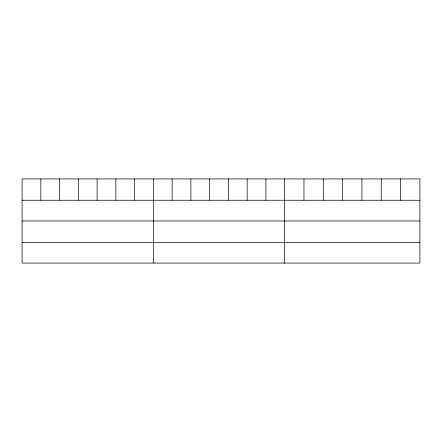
<?xml version="1.0" encoding="UTF-8"?>
<svg xmlns="http://www.w3.org/2000/svg" width="442" height="442" viewBox="0 0 442 442"><rect width="100%" height="100%" fill="white"/><g stroke="black" fill="none" stroke-linecap="round" stroke-linejoin="round"><path stroke-width="0.66" d="M419.9 220.983L419.9 178.933L22.1 178.933L22.1 263.067L419.9 263.067L419.9 220.983L22.1 220.983M22.1 200.259L419.9 200.259M22.1 242.338L419.9 242.338M400.579 178.933L400.579 200.259M381.258 178.933L381.258 200.259M361.937 178.933L361.937 200.259M342.611 178.933L342.611 200.259M323.29 178.933L323.29 200.259M303.969 178.933L303.969 200.259M284.648 178.933L284.648 263.067M265.896 178.933L265.896 200.259M247.139 178.933L247.139 200.259M228.387 178.933L228.387 200.259M209.635 178.933L209.635 200.259M190.883 178.933L190.883 200.259M172.126 178.933L172.126 200.259M153.374 178.933L153.374 263.067M134.622 178.933L134.622 200.259M115.865 178.933L115.865 200.259M97.113 178.933L97.113 200.259M78.361 178.933L78.361 200.259M59.609 178.933L59.609 200.259M40.852 178.933L40.852 200.259"/></g></svg>
